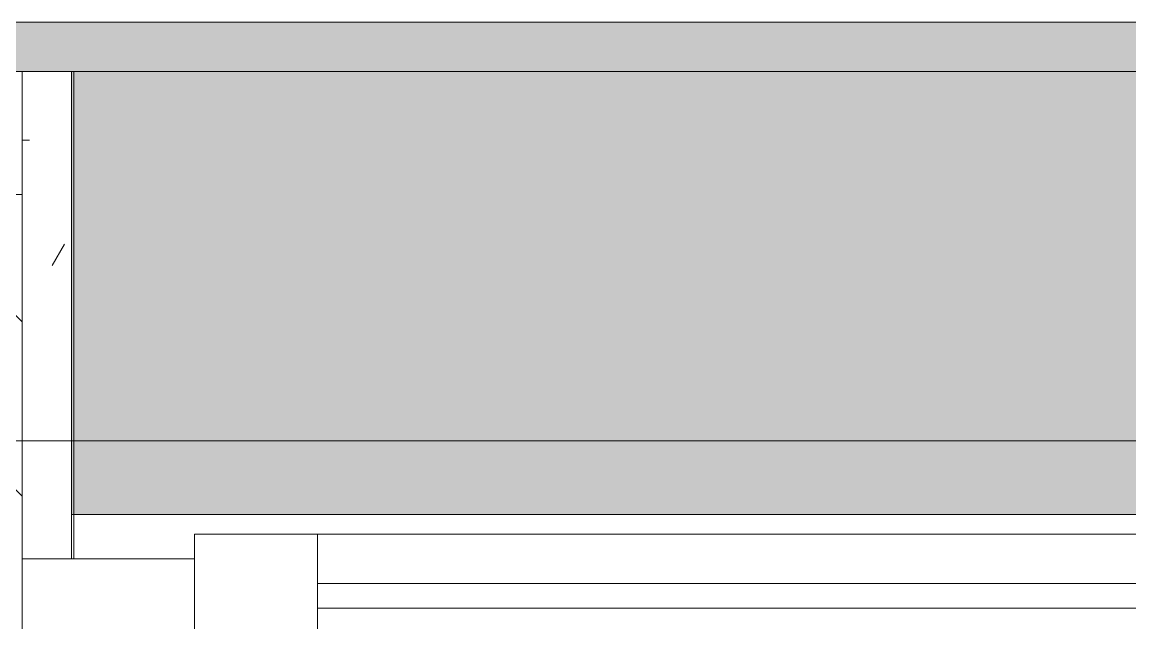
# Model space of a CAD drawing. Header units: millimetres. Extents: x 81773 to 282675, y -8553 to 29000.
# Drawn here: x 106230 to 106680, y -74 to 170 of the extents above; entities that cross this region are included whole.
import ezdxf

# ---------------------------------------------------------------- set-up
doc = ezdxf.new("R2010")
doc.units = ezdxf.units.MM
doc.linetypes.add('Осевая', pattern=[3175, 635, -476.25, 1587.5, -476.25])
for name, color, linetype, lineweight in [('A-GLAZ', 7, 'Continuous', 9), ('A-GLAZ-1', 7, 'Continuous', 13), ('A-WALL', 7, 'Continuous', 9), ('Знаки', 7, 'Continuous', 9), ('Оси-2', 7, 'Осевая', 9)]:
    doc.layers.add(name, color=color, linetype=linetype, lineweight=lineweight)
for name, color, linetype, lineweight, true_color in [('A-WALL-1', 9, 'Continuous', 9, 0x808080), ('A-WALL-FNSH-1', 9, 'Continuous', 9, 0x808080), ('I-WALL-2', 9, 'Continuous', 9, 0x808080)]:
    doc.layers.add(name, color=color, linetype=linetype, lineweight=lineweight, true_color=true_color)
pattern_1 = [(0, (0, 0), (121.92, 30.48), [10.058, -81.382, 10.058, -81.382, -487.68]), (0, (0, 0), (121.92, 30.48), [-182.88, 10.058, -172.822, 10.058, -81.382, -213.36]), (0, (0, 0), (121.92, 30.48), [-457.2, 10.058, -50.902, 10.058, -142.342]), (120, (45.72, 15.24), (-87.356454, 90.345817), [10.058, -81.382, 10.058, -81.382, -487.68]), (120, (45.72, 15.24), (-87.356454, 90.345817), [-182.88, 10.058, -172.822, 10.058, -81.382, -213.36]), (120, (45.72, 15.24), (-87.356454, 90.345817), [-457.2, 10.058, -50.902, 10.058, -142.342]), (240, (60.96, 76.2), (-34.563546, -120.825817), [10.058, -81.382, 10.058, -81.382, -487.68]), (240, (60.96, 76.2), (-34.563546, -120.825817), [-182.88, 10.058, -172.822, 10.058, -81.382, -213.36]), (240, (60.96, 76.2), (-34.563546, -120.825817), [-457.2, 10.058, -50.902, 10.058, -142.342])]

# ---------------------------------------------------------------- blocks, each defined once
blk = doc.blocks.new('120_Окно_СКБ_1Ст - 120_Окно_СКБ_1Ст 900х2500_h_ с форточкой-V8-План раскладки напольных покрытий 3 этажа в осях 23-33')
at = {"layer": 'A-GLAZ'}
for p, q in [((-330, -107), (330, -107)), ((330, -117), (-330, -117)), ((380, -127), (430, -127))]:
    blk.add_line(p, q, dxfattribs=at)
at = {"layer": 'A-GLAZ-1'}
for p, q in [((380, -127), (380, -57)), ((450, -57), (450, -127)), ((330, -137), (330, -87)), ((380, -137), (380, -87)), ((450, -127), (380, -127)), ((-380, -137), (380, -137))]:
    blk.add_line(p, q, dxfattribs=at)
blk = doc.blocks.new('Зашивка радиатора_ с перфорацией М1_1 - Зашивка радиатора_ с перфорацией М1_1-V52-План раскладки напольных покрытий 3 этажа в осях 23-33')
at = {"layer": 'Знаки'}
blk.add_hatch(color=256, dxfattribs=at).paths.add_polyline_path([(430, 380), (-430, 380), (-429.82, 200), (430, 200), (430, 258.24)])
blk.add_line((430, 380), (-430, 380), dxfattribs=at)

msp = doc.modelspace()

# ---------------------------------------------------------------- hatches: boundary and pattern name
at = {"layer": 'A-WALL'}
h = msp.add_hatch(dxfattribs=at)
h.set_pattern_fill('FP_2', color=256, style=0, pattern_type=2)
h.set_pattern_definition([(135, (0, 0), (-35.35534, -35.35534), [])])
h.paths.add_polyline_path([(121430, -100), (121430, 100), (121130, 100), (121130, -100)])
h.paths.add_polyline_path([(118830, -100), (119330, -100), (119330, 100), (118830, 100)])
h.paths.add_polyline_path([(116975.58, -100), (117030, -100), (117030, 100), (115980, 100), (115980, -100), (116338.96, -100)])
h.paths.add_polyline_path([(113430, -100), (113680, -100), (113680, 100), (113430, 100), (113430, 91.76)])
h.paths.add_polyline_path([(111630, -100), (111630, 100), (110730, 100), (110730, -100), (111245.98, -100)])
h.paths.add_polyline_path([(109336.12, -100), (109830, -100), (109830, 100), (108930, 100), (108930, -100)])
h.paths.add_polyline_path([(106153.01, -100), (106230, -100), (106230, 100), (105180, 100), (105180, -100), (105516.39, -100)])
h.paths.add_polyline_path([(102880, -100), (102880, 100), (102630, 100), (102630, -100)])
h.paths.add_polyline_path([(100830, -100), (101730, -100), (101730, 100), (100830, 100), (100830, 91.76)])
h.paths.add_polyline_path([(97876.92, -100), (98130, -100), (98130, 100), (97080, 100), (97080, -100), (97240.3, -100)])
h.paths.add_polyline_path([(94780, -100), (94780, 100), (94530, 100), (94530, -100), (94693.82, -100)])
h.paths.add_polyline_path([(92730, -100), (92730, 100), (91930, 100), (91930, -100), (92147.33, -100)])
at = {"layer": 'I-WALL-2'}
h = msp.add_hatch(dxfattribs=at)
h.set_pattern_fill('FP_35', color=256, style=0, pattern_type=2)
h.set_pattern_definition(pattern_1)
h.paths.add_polyline_path([(107110, 150), (107110, 170), (92050, 170), (92051, 150), (107107.94, 150)])
h = msp.add_hatch(dxfattribs=at)
h.set_pattern_fill('FP_35', color=256, style=0, pattern_type=2)
h.set_pattern_definition(pattern_1)
h.paths.add_polyline_path([(106250, -48), (106250, 150), (106230, 150), (106230, -48)])

# ---------------------------------------------------------------- linework, layer by layer
at = {"layer": 'A-WALL-1'}
for p, q in [((107110, 170), (92050, 170)), ((102630, 150), (107130, 150)), ((106250, 150), (106230, 150)), ((106230, 150), (106230, -250)), ((106250, -48), (106250, 150)), ((106230, 100), (105180, 100)), ((106230, -48), (106250, -48))]:
    msp.add_line(p, q, dxfattribs=at)
at = {"layer": 'A-WALL-FNSH-1'}
for p, q in [((106251, 150), (106250, 150)), ((106251, -48), (106251, 150)), ((106250, -48), (106251, -48))]:
    msp.add_line(p, q, dxfattribs=at)
at = {"layer": 'Оси-2'}
msp.add_line((85072.92, 0), (122760, 0), dxfattribs=at)

# ---------------------------------------------------------------- block references
at = {"layer": 'A-GLAZ', "rotation": 180}
msp.add_blockref('120_Окно_СКБ_1Ст - 120_Окно_СКБ_1Ст 900х2500_h_ с форточкой-V8-План раскладки напольных покрытий 3 этажа в осях 23-33', (106680, -175), dxfattribs=at)
at = {"layer": 'Знаки', "rotation": 180}
msp.add_blockref('Зашивка радиатора_ с перфорацией М1_1 - Зашивка радиатора_ с перфорацией М1_1-V52-План раскладки напольных покрытий 3 этажа в осях 23-33', (106680, 350), dxfattribs=at)

doc.saveas('drawing.dxf')
